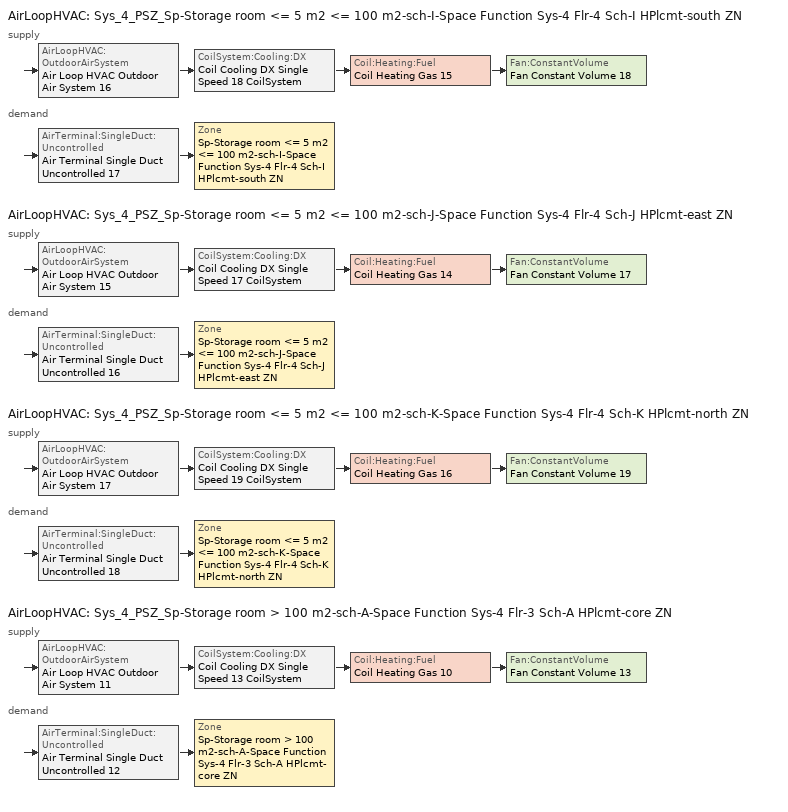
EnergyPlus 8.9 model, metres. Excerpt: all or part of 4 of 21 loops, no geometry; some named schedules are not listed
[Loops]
AirLoopHVAC 'Sys_4_PSZ_Sp-Storage room <= 5 m2 <= 100 m2-sch-I-Space Function Sys-4 Flr-4 Sch-I HPlcmt-south ZN'
 supply: AirLoopHVAC:OutdoorAirSystem 'Air Loop HVAC Outdoor Air System 16' > CoilSystem:Cooling:DX 'Coil Cooling DX Single Speed 18 CoilSystem' > Coil:Heating:Fuel 'Coil Heating Gas 15' > Fan:ConstantVolume 'Fan Constant Volume 18'
 demand: AirTerminal:SingleDuct:Uncontrolled 'Air Terminal Single Duct Uncontrolled 17' > Zone 'Sp-Storage room <= 5 m2 <= 100 m2-sch-I-Space Function Sys-4 Flr-4 Sch-I HPlcmt-south ZN'
AirLoopHVAC 'Sys_4_PSZ_Sp-Storage room <= 5 m2 <= 100 m2-sch-J-Space Function Sys-4 Flr-4 Sch-J HPlcmt-east ZN'
 supply: AirLoopHVAC:OutdoorAirSystem 'Air Loop HVAC Outdoor Air System 15' > CoilSystem:Cooling:DX 'Coil Cooling DX Single Speed 17 CoilSystem' > Coil:Heating:Fuel 'Coil Heating Gas 14' > Fan:ConstantVolume 'Fan Constant Volume 17'
 demand: AirTerminal:SingleDuct:Uncontrolled 'Air Terminal Single Duct Uncontrolled 16' > Zone 'Sp-Storage room <= 5 m2 <= 100 m2-sch-J-Space Function Sys-4 Flr-4 Sch-J HPlcmt-east ZN'
AirLoopHVAC 'Sys_4_PSZ_Sp-Storage room <= 5 m2 <= 100 m2-sch-K-Space Function Sys-4 Flr-4 Sch-K HPlcmt-north ZN'
 supply: AirLoopHVAC:OutdoorAirSystem 'Air Loop HVAC Outdoor Air System 17' > CoilSystem:Cooling:DX 'Coil Cooling DX Single Speed 19 CoilSystem' > Coil:Heating:Fuel 'Coil Heating Gas 16' > Fan:ConstantVolume 'Fan Constant Volume 19'
 demand: AirTerminal:SingleDuct:Uncontrolled 'Air Terminal Single Duct Uncontrolled 18' > Zone 'Sp-Storage room <= 5 m2 <= 100 m2-sch-K-Space Function Sys-4 Flr-4 Sch-K HPlcmt-north ZN'
AirLoopHVAC 'Sys_4_PSZ_Sp-Storage room > 100 m2-sch-A-Space Function Sys-4 Flr-3 Sch-A HPlcmt-core ZN'
 supply: AirLoopHVAC:OutdoorAirSystem 'Air Loop HVAC Outdoor Air System 11' > CoilSystem:Cooling:DX 'Coil Cooling DX Single Speed 13 CoilSystem' > Coil:Heating:Fuel 'Coil Heating Gas 10' > Fan:ConstantVolume 'Fan Constant Volume 13'
 demand: AirTerminal:SingleDuct:Uncontrolled 'Air Terminal Single Duct Uncontrolled 12' > Zone 'Sp-Storage room > 100 m2-sch-A-Space Function Sys-4 Flr-3 Sch-A HPlcmt-core ZN'
[ZoneControl:Thermostat] Control Object Type 1=ThermostatSetpoint:DualSetpoint
Name | Zone or ZoneList | Control Type Schedule | Control Name 1
Sp-Storage room <= 5 m2 <= 100 m2-sch-I-Space Function Sys-4 Flr-4 Sch-I HPlcmt-south ZN Thermostat | Sp-Storage room <= 5 m2 <= 100 m2-sch-I-Space Function Sys-4 Flr-4 Sch-I HPlcmt-south ZN | Sp-Storage room <= 5 m2 <= 100 m2-sch-I-Space Function Sys-4 Flr-4 Sch-I HPlcmt-south ZN Thermostat Schedule | Space Function Storage room <= 5 m2 <= 100 m2-sch-I Thermostat 2
Sp-Storage room <= 5 m2 <= 100 m2-sch-J-Space Function Sys-4 Flr-4 Sch-J HPlcmt-east ZN Thermostat | Sp-Storage room <= 5 m2 <= 100 m2-sch-J-Space Function Sys-4 Flr-4 Sch-J HPlcmt-east ZN | Sp-Storage room <= 5 m2 <= 100 m2-sch-J-Space Function Sys-4 Flr-4 Sch-J HPlcmt-east ZN Thermostat Schedule | Space Function Storage room <= 5 m2 <= 100 m2-sch-J Thermostat 2
Sp-Storage room <= 5 m2 <= 100 m2-sch-K-Space Function Sys-4 Flr-4 Sch-K HPlcmt-north ZN Thermostat | Sp-Storage room <= 5 m2 <= 100 m2-sch-K-Space Function Sys-4 Flr-4 Sch-K HPlcmt-north ZN | Sp-Storage room <= 5 m2 <= 100 m2-sch-K-Space Function Sys-4 Flr-4 Sch-K HPlcmt-north ZN Thermostat Schedule | Space Function Storage room <= 5 m2 <= 100 m2-sch-K Thermostat 2
Sp-Storage room > 100 m2-sch-A-Space Function Sys-4 Flr-3 Sch-A HPlcmt-core ZN Thermostat | Sp-Storage room > 100 m2-sch-A-Space Function Sys-4 Flr-3 Sch-A HPlcmt-core ZN | Sp-Storage room > 100 m2-sch-A-Space Function Sys-4 Flr-3 Sch-A HPlcmt-core ZN Thermostat Schedule | Space Function Storage room > 100 m2-sch-A Thermostat 2
[ThermostatSetpoint:DualSetpoint]
Name | Heating Setpoint Temperature Schedule | Cooling Setpoint Temperature Schedule
Space Function Storage room <= 5 m2 <= 100 m2-sch-I Thermostat 2 | NECB-I-Thermostat Setpoint-Heating | NECB-I-Thermostat Setpoint-Cooling
Space Function Storage room <= 5 m2 <= 100 m2-sch-J Thermostat 2 | NECB-J-Thermostat Setpoint-Heating | NECB-J-Thermostat Setpoint-Cooling
Space Function Storage room <= 5 m2 <= 100 m2-sch-K Thermostat 2 | NECB-K-Thermostat Setpoint-Heating | NECB-K-Thermostat Setpoint-Cooling
Space Function Storage room > 100 m2-sch-A Thermostat 2 | NECB-A-Thermostat Setpoint-Heating | NECB-A-Thermostat Setpoint-Cooling
[AirTerminal:SingleDuct:Uncontrolled] Availability Schedule=Always On Discrete; Maximum Air Flow Rate {m3/s}=AutoSize
Air Terminal Single Duct Uncontrolled 17; Air Terminal Single Duct Uncontrolled 16; Air Terminal Single Duct Uncontrolled 18; Air Terminal Single Duct Uncontrolled 12
[Zone equipment]
Sp-Storage room <= 5 m2 <= 100 m2-sch-I-Space Function Sys-4 Flr-4 Sch-I HPlcmt-south ZN: Air Terminal Single Duct Uncontrolled 17, Zone HVAC Baseboard Convective Water 17
Sp-Storage room <= 5 m2 <= 100 m2-sch-J-Space Function Sys-4 Flr-4 Sch-J HPlcmt-east ZN: Air Terminal Single Duct Uncontrolled 16, Zone HVAC Baseboard Convective Water 16
Sp-Storage room <= 5 m2 <= 100 m2-sch-K-Space Function Sys-4 Flr-4 Sch-K HPlcmt-north ZN: Air Terminal Single Duct Uncontrolled 18, Zone HVAC Baseboard Convective Water 18
Sp-Storage room > 100 m2-sch-A-Space Function Sys-4 Flr-3 Sch-A HPlcmt-core ZN: Air Terminal Single Duct Uncontrolled 12, Zone HVAC Baseboard Convective Water 12
[Sizing:Zone] Zone Cooling Design Supply Air Temperature Input Method=SupplyAirTemperature; Zone Cooling Design Supply Air Temperature {C}=13; Zone Cooling Design Supply Air Temperature Difference {deltaC}=11.11; Zone Heating Design Supply Air Temperature Input Method=SupplyAirTemperature; Zone Heating Design Supply Air Temperature {C}=43; Zone Heating Design Supply Air Temperature Difference {deltaC}=11.11; Zone Cooling Design Supply Air Humidity Ratio {kgWater/kgDryAir}=0.0085; Zone Heating Design Supply Air Humidity Ratio {kgWater/kgDryAir}=0.008; Zone Heating Sizing Factor=1.3; Zone Cooling Sizing Factor=1.1; Cooling Design Air Flow Method=DesignDay; Cooling Design Air Flow Rate {m3/s}=0; Cooling Minimum Air Flow per Zone Floor Area {m3/s-m2}=0.000762; Cooling Minimum Air Flow {m3/s}=0; Cooling Minimum Air Flow Fraction=0; Heating Design Air Flow Method=DesignDay; Heating Design Air Flow Rate {m3/s}=0; Heating Maximum Air Flow per Zone Floor Area {m3/s-m2}=0.002032; Heating Maximum Air Flow {m3/s}=0.141576; Heating Maximum Air Flow Fraction=0.3; Account for Dedicated Outdoor Air System=No
Name | Design Specification Outdoor Air Object | Design Specification Zone Air Distribution Object
Sp-Storage room <= 5 m2 <= 100 m2-sch-I-Space Function Sys-4 Flr-4 Sch-I HPlcmt-south ZN | Space Function Storage room <= 5 m2 <= 100 m2-sch-I Ventilation | Sp-Storage room <= 5 m2 <= 100 m2-sch-I-Space Function Sys-4 Flr-4 Sch-I HPlcmt-south ZN Design Spec Zone Air Dist
Sp-Storage room <= 5 m2 <= 100 m2-sch-J-Space Function Sys-4 Flr-4 Sch-J HPlcmt-east ZN | Space Function Storage room <= 5 m2 <= 100 m2-sch-J Ventilation | Sp-Storage room <= 5 m2 <= 100 m2-sch-J-Space Function Sys-4 Flr-4 Sch-J HPlcmt-east ZN Design Spec Zone Air Dist
Sp-Storage room <= 5 m2 <= 100 m2-sch-K-Space Function Sys-4 Flr-4 Sch-K HPlcmt-north ZN | Space Function Storage room <= 5 m2 <= 100 m2-sch-K Ventilation | Sp-Storage room <= 5 m2 <= 100 m2-sch-K-Space Function Sys-4 Flr-4 Sch-K HPlcmt-north ZN Design Spec Zone Air Dist
Sp-Storage room > 100 m2-sch-A-Space Function Sys-4 Flr-3 Sch-A HPlcmt-core ZN | Space Function Storage room > 100 m2-sch-A Ventilation | Sp-Storage room > 100 m2-sch-A-Space Function Sys-4 Flr-3 Sch-A HPlcmt-core ZN Design Spec Zone Air Dist
[DesignSpecification:ZoneAirDistribution] Zone Air Distribution Effectiveness in Cooling Mode=1; Zone Air Distribution Effectiveness in Heating Mode=1
Sp-Storage room <= 5 m2 <= 100 m2-sch-I-Space Function Sys-4 Flr-4 Sch-I HPlcmt-south ZN Design Spec Zone Air Dist; Sp-Storage room <= 5 m2 <= 100 m2-sch-J-Space Function Sys-4 Flr-4 Sch-J HPlcmt-east ZN Design Spec Zone Air Dist; Sp-Storage room <= 5 m2 <= 100 m2-sch-K-Space Function Sys-4 Flr-4 Sch-K HPlcmt-north ZN Design Spec Zone Air Dist; Sp-Storage room > 100 m2-sch-A-Space Function Sys-4 Flr-3 Sch-A HPlcmt-core ZN Design Spec Zone Air Dist
[Controller:MechanicalVentilation] Availability Schedule=Always On Discrete; Demand Controlled Ventilation=No; System Outdoor Air Method=ZoneSum
Name | Zone Name 1 | Design Specification Outdoor Air Object Name 1 | Design Specification Zone Air Distribution Object Name 1
Controller Mechanical Ventilation 16 | Sp-Storage room <= 5 m2 <= 100 m2-sch-I-Space Function Sys-4 Flr-4 Sch-I HPlcmt-south ZN | Space Function Storage room <= 5 m2 <= 100 m2-sch-I Ventilation | Sp-Storage room <= 5 m2 <= 100 m2-sch-I-Space Function Sys-4 Flr-4 Sch-I HPlcmt-south ZN Design Spec Zone Air Dist
Controller Mechanical Ventilation 15 | Sp-Storage room <= 5 m2 <= 100 m2-sch-J-Space Function Sys-4 Flr-4 Sch-J HPlcmt-east ZN | Space Function Storage room <= 5 m2 <= 100 m2-sch-J Ventilation | Sp-Storage room <= 5 m2 <= 100 m2-sch-J-Space Function Sys-4 Flr-4 Sch-J HPlcmt-east ZN Design Spec Zone Air Dist
Controller Mechanical Ventilation 17 | Sp-Storage room <= 5 m2 <= 100 m2-sch-K-Space Function Sys-4 Flr-4 Sch-K HPlcmt-north ZN | Space Function Storage room <= 5 m2 <= 100 m2-sch-K Ventilation | Sp-Storage room <= 5 m2 <= 100 m2-sch-K-Space Function Sys-4 Flr-4 Sch-K HPlcmt-north ZN Design Spec Zone Air Dist
Controller Mechanical Ventilation 11 | Sp-Storage room > 100 m2-sch-A-Space Function Sys-4 Flr-3 Sch-A HPlcmt-core ZN | Space Function Storage room > 100 m2-sch-A Ventilation | Sp-Storage room > 100 m2-sch-A-Space Function Sys-4 Flr-3 Sch-A HPlcmt-core ZN Design Spec Zone Air Dist
[DesignSpecification:OutdoorAir] Outdoor Air Method=Sum; Outdoor Air Flow per Person {m3/s-person}=0; Outdoor Air Flow per Zone Floor Area {m3/s-m2}=0.0003556; Outdoor Air Flow per Zone {m3/s}=0; Outdoor Air Flow Air Changes per Hour {1/hr}=0
Space Function Storage room <= 5 m2 <= 100 m2-sch-I Ventilation; Space Function Storage room <= 5 m2 <= 100 m2-sch-J Ventilation; Space Function Storage room <= 5 m2 <= 100 m2-sch-K Ventilation; Space Function Storage room > 100 m2-sch-A Ventilation
[Fan:ConstantVolume] Availability Schedule=Always On Discrete; Fan Total Efficiency=0.7; Pressure Rise {Pa}=250; Maximum Flow Rate {m3/s}=AutoSize; Motor Efficiency=0.9; Motor In Airstream Fraction=1
Fan Constant Volume 18; Fan Constant Volume 17; Fan Constant Volume 19; Fan Constant Volume 13
[Coil:Cooling:DX:SingleSpeed] Availability Schedule=Always On Discrete; Gross Rated Total Cooling Capacity {W}=Autosize; Gross Rated Sensible Heat Ratio=Autosize; Gross Rated Cooling COP {W/W}=3; Rated Air Flow Rate {m3/s}=Autosize; Rated Evaporator Fan Power Per Volume Flow Rate {W/(m3/s)}=773.3; Condenser Type=AirCooled; Evaporative Condenser Effectiveness=0; Evaporative Condenser Air Flow Rate {m3/s}=Autosize; Evaporative Condenser Pump Rated Power Consumption {W}=Autosize; Crankcase Heater Capacity {W}=0; Maximum Outdoor Dry-Bulb Temperature for Crankcase Heater Operation {C}=0; Basin Heater Capacity {W/K}=0; Basin Heater Setpoint Temperature {C}=10
Name | Total Cooling Capacity Function of Temperature Curve | Total Cooling Capacity Function of Flow Fraction Curve | Energy Input Ratio Function of Temperature Curve | Energy Input Ratio Function of Flow Fraction Curve | Part Load Fraction Correlation Curve
Coil Cooling DX Single Speed 18 | Curve Biquadratic 35 | Curve Quadratic 38 | Curve Biquadratic 36 | Curve Quadratic 39 | Curve Cubic 15
Coil Cooling DX Single Speed 17 | Curve Biquadratic 33 | Curve Quadratic 36 | Curve Biquadratic 34 | Curve Quadratic 37 | Curve Cubic 14
Coil Cooling DX Single Speed 19 | Curve Biquadratic 37 | Curve Quadratic 40 | Curve Biquadratic 38 | Curve Quadratic 41 | Curve Cubic 16
Coil Cooling DX Single Speed 13 | Curve Biquadratic 25 | Curve Quadratic 28 | Curve Biquadratic 26 | Curve Quadratic 29 | Curve Cubic 10
[AirLoopHVAC] Design Supply Air Flow Rate {m3/s}=AutoSize
Sys_4_PSZ_Sp-Storage room <= 5 m2 <= 100 m2-sch-I-Space Function Sys-4 Flr-4 Sch-I HPlcmt-south ZN; Sys_4_PSZ_Sp-Storage room <= 5 m2 <= 100 m2-sch-J-Space Function Sys-4 Flr-4 Sch-J HPlcmt-east ZN; Sys_4_PSZ_Sp-Storage room <= 5 m2 <= 100 m2-sch-K-Space Function Sys-4 Flr-4 Sch-K HPlcmt-north ZN; Sys_4_PSZ_Sp-Storage room > 100 m2-sch-A-Space Function Sys-4 Flr-3 Sch-A HPlcmt-core ZN
[Sizing:System] Type of Load to Size On=Sensible; Design Outdoor Air Flow Rate {m3/s}=Autosize; Central Heating Maximum System Air Flow Ratio=1; Preheat Design Temperature {C}=7; Preheat Design Humidity Ratio {kgWater/kgDryAir}=0.008; Precool Design Temperature {C}=13; Precool Design Humidity Ratio {kgWater/kgDryAir}=0.008; Central Cooling Design Supply Air Temperature {C}=13; Central Heating Design Supply Air Temperature {C}=43; Type of Zone Sum to Use=NonCoincident; 100% Outdoor Air in Cooling=No; 100% Outdoor Air in Heating=No; Central Cooling Design Supply Air Humidity Ratio {kgWater/kgDryAir}=0.0085; Central Heating Design Supply Air Humidity Ratio {kgWater/kgDryAir}=0.008; Cooling Supply Air Flow Rate Method=DesignDay; Cooling Supply Air Flow Rate {m3/s}=0; Cooling Supply Air Flow Rate Per Floor Area {m3/s-m2}=0.00996765; Cooling Fraction of Autosized Cooling Supply Air Flow Rate=1; Cooling Supply Air Flow Rate Per Unit Cooling Capacity {m3/s-W}=3.94755e-05; Heating Supply Air Flow Rate Method=DesignDay; Heating Supply Air Flow Rate {m3/s}=0; Heating Supply Air Flow Rate Per Floor Area {m3/s-m2}=0.00996765; Heating Fraction of Autosized Heating Supply Air Flow Rate=1; Heating Fraction of Autosized Cooling Supply Air Flow Rate=1; Heating Supply Air Flow Rate Per Unit Heating Capacity {m3/s-W}=3.15882e-05; System Outdoor Air Method=ZoneSum; Zone Maximum Outdoor Air Fraction=1; Cooling Design Capacity Method=CoolingDesignCapacity; Cooling Design Capacity {W}=Autosize; Cooling Design Capacity Per Floor Area {W/m2}=234.7; Fraction of Autosized Cooling Design Capacity=1; Heating Design Capacity Method=HeatingDesignCapacity; Heating Design Capacity {W}=Autosize; Heating Design Capacity Per Floor Area {W/m2}=157; Fraction of Autosized Heating Design Capacity=1; Central Cooling Capacity Control Method=OnOff
Sys_4_PSZ_Sp-Storage room <= 5 m2 <= 100 m2-sch-I-Space Function Sys-4 Flr-4 Sch-I HPlcmt-south ZN; Sys_4_PSZ_Sp-Storage room <= 5 m2 <= 100 m2-sch-J-Space Function Sys-4 Flr-4 Sch-J HPlcmt-east ZN; Sys_4_PSZ_Sp-Storage room <= 5 m2 <= 100 m2-sch-K-Space Function Sys-4 Flr-4 Sch-K HPlcmt-north ZN; Sys_4_PSZ_Sp-Storage room > 100 m2-sch-A-Space Function Sys-4 Flr-3 Sch-A HPlcmt-core ZN
[Controller:OutdoorAir] Minimum Outdoor Air Flow Rate {m3/s}=Autosize; Maximum Outdoor Air Flow Rate {m3/s}=Autosize; Economizer Control Type=NoEconomizer; Economizer Control Action Type=ModulateFlow; Economizer Maximum Limit Dry-Bulb Temperature {C}=28; Economizer Maximum Limit Enthalpy {J/kg}=64000; Economizer Minimum Limit Dry-Bulb Temperature {C}=-100; Lockout Type=NoLockout; Minimum Limit Type=FixedMinimum; High Humidity Control=No; Control High Indoor Humidity Based on Outdoor Humidity Ratio=Yes; Heat Recovery Bypass Control Type=BypassWhenWithinEconomizerLimits
Name | Mechanical Ventilation Controller
Controller Outdoor Air 16 | Controller Mechanical Ventilation 16
Controller Outdoor Air 15 | Controller Mechanical Ventilation 15
Controller Outdoor Air 17 | Controller Mechanical Ventilation 17
Controller Outdoor Air 11 | Controller Mechanical Ventilation 11
[SetpointManager:MixedAir] Control Variable=Temperature
Node 247 OS Default SPM; Node 246 OS Default SPM; Node 245 OS Default SPM; Node 234 OS Default SPM; Node 233 OS Default SPM; Node 232 OS Default SPM; Node 260 OS Default SPM; Node 259 OS Default SPM; Node 258 OS Default SPM; Node 182 OS Default SPM; Node 181 OS Default SPM; Node 180 OS Default SPM
[CoilSystem:Cooling:DX] Availability Schedule=Always On Discrete
Name | Cooling Coil
Coil Cooling DX Single Speed 18 CoilSystem | Coil Cooling DX Single Speed 18
Coil Cooling DX Single Speed 17 CoilSystem | Coil Cooling DX Single Speed 17
Coil Cooling DX Single Speed 19 CoilSystem | Coil Cooling DX Single Speed 19
Coil Cooling DX Single Speed 13 CoilSystem | Coil Cooling DX Single Speed 13
[Coil:Heating:Fuel] Availability Schedule=Always On Discrete; Fuel Type=NaturalGas; Burner Efficiency=0.8; Nominal Capacity {W}=AutoSize; Parasitic Electric Load {W}=0; Parasitic Fuel Load {W}=0
Coil Heating Gas 15; Coil Heating Gas 14; Coil Heating Gas 16; Coil Heating Gas 10
[SetpointManager:SingleZone:Reheat] Control Variable=Temperature; Minimum Supply Air Temperature {C}=13; Maximum Supply Air Temperature {C}=43
Name | Control Zone
Setpoint Manager Single Zone Reheat 15 | Sp-Storage room <= 5 m2 <= 100 m2-sch-I-Space Function Sys-4 Flr-4 Sch-I HPlcmt-south ZN
Setpoint Manager Single Zone Reheat 14 | Sp-Storage room <= 5 m2 <= 100 m2-sch-J-Space Function Sys-4 Flr-4 Sch-J HPlcmt-east ZN
Setpoint Manager Single Zone Reheat 16 | Sp-Storage room <= 5 m2 <= 100 m2-sch-K-Space Function Sys-4 Flr-4 Sch-K HPlcmt-north ZN
Setpoint Manager Single Zone Reheat 10 | Sp-Storage room > 100 m2-sch-A-Space Function Sys-4 Flr-3 Sch-A HPlcmt-core ZN
[Schedule:Compact]
Sp-Storage room <= 5 m2 <= 100 m2-sch-I-Space Function Sys-4 Flr-4 Sch-I HPlcmt-south ZN Thermostat Schedule; Sp-Storage room <= 5 m2 <= 100 m2-sch-J-Space Function Sys-4 Flr-4 Sch-J HPlcmt-east ZN Thermostat Schedule; Sp-Storage room <= 5 m2 <= 100 m2-sch-K-Space Function Sys-4 Flr-4 Sch-K HPlcmt-north ZN Thermostat Schedule; Sp-Storage room > 100 m2-sch-A-Space Function Sys-4 Flr-3 Sch-A HPlcmt-core ZN Thermostat Schedule: Through: 12/31, For: AllDays, Until: 24:00, 4
[Schedule:Week:Daily]
NECB-J-Thermostat Setpoint-Heating Week Rule - Jan1-Dec31: NECB-J-Thermostat Setpoint-Heating Sun|Hol Day, NECB-J-Thermostat Setpoint-Heating Default|Wkdy Day, NECB-J-Thermostat Setpoint-Heating Default|Wkdy Day, NECB-J-Thermostat Setpoint-Heating Default|Wkdy Day, NECB-J-Thermostat Setpoint-Heating Default|Wkdy Day, NECB-J-Thermostat Setpoint-Heating Default|Wkdy Day, NECB-J-Thermostat Setpoint-Heating Sat Day, NECB-J-Thermostat Setpoint-Heating Default, NECB-J-Thermostat Setpoint-Heating Default, NECB-J-Thermostat Setpoint-Heating Default, NECB-J-Thermostat Setpoint-Heating Default, NECB-J-Thermostat Setpoint-Heating Default
NECB-J-Thermostat Setpoint-Cooling Week Rule - Jan1-Dec31: NECB-J-Thermostat Setpoint-Cooling Sun|Hol Day, NECB-J-Thermostat Setpoint-Cooling Default|Wkdy Day, NECB-J-Thermostat Setpoint-Cooling Default|Wkdy Day, NECB-J-Thermostat Setpoint-Cooling Default|Wkdy Day, NECB-J-Thermostat Setpoint-Cooling Default|Wkdy Day, NECB-J-Thermostat Setpoint-Cooling Default|Wkdy Day, NECB-J-Thermostat Setpoint-Cooling Sat Day, NECB-J-Thermostat Setpoint-Cooling Default, NECB-J-Thermostat Setpoint-Cooling Default, NECB-J-Thermostat Setpoint-Cooling Default, NECB-J-Thermostat Setpoint-Cooling Default, NECB-J-Thermostat Setpoint-Cooling Default
NECB-I-Thermostat Setpoint-Heating Week Rule - Jan1-Dec31: NECB-I-Thermostat Setpoint-Heating Sun|Hol Day, NECB-I-Thermostat Setpoint-Heating Default|Wkdy Day, NECB-I-Thermostat Setpoint-Heating Default|Wkdy Day, NECB-I-Thermostat Setpoint-Heating Default|Wkdy Day, NECB-I-Thermostat Setpoint-Heating Default|Wkdy Day, NECB-I-Thermostat Setpoint-Heating Default|Wkdy Day, NECB-I-Thermostat Setpoint-Heating Sat Day, NECB-I-Thermostat Setpoint-Heating Default, NECB-I-Thermostat Setpoint-Heating Default, NECB-I-Thermostat Setpoint-Heating Default, NECB-I-Thermostat Setpoint-Heating Default, NECB-I-Thermostat Setpoint-Heating Default
NECB-I-Thermostat Setpoint-Cooling Week Rule - Jan1-Dec31: NECB-I-Thermostat Setpoint-Cooling Sun|Hol Day, NECB-I-Thermostat Setpoint-Cooling Default|Wkdy Day, NECB-I-Thermostat Setpoint-Cooling Default|Wkdy Day, NECB-I-Thermostat Setpoint-Cooling Default|Wkdy Day, NECB-I-Thermostat Setpoint-Cooling Default|Wkdy Day, NECB-I-Thermostat Setpoint-Cooling Default|Wkdy Day, NECB-I-Thermostat Setpoint-Cooling Sat Day, NECB-I-Thermostat Setpoint-Cooling Default, NECB-I-Thermostat Setpoint-Cooling Default, NECB-I-Thermostat Setpoint-Cooling Default, NECB-I-Thermostat Setpoint-Cooling Default, NECB-I-Thermostat Setpoint-Cooling Default
NECB-K-Thermostat Setpoint-Heating Week Rule - Jan1-Dec31: NECB-K-Thermostat Setpoint-Heating Sun|Hol Day, NECB-K-Thermostat Setpoint-Heating Default|Wkdy Day, NECB-K-Thermostat Setpoint-Heating Default|Wkdy Day, NECB-K-Thermostat Setpoint-Heating Default|Wkdy Day, NECB-K-Thermostat Setpoint-Heating Default|Wkdy Day, NECB-K-Thermostat Setpoint-Heating Default|Wkdy Day, NECB-K-Thermostat Setpoint-Heating Sat Day, NECB-K-Thermostat Setpoint-Heating Default, NECB-K-Thermostat Setpoint-Heating Default, NECB-K-Thermostat Setpoint-Heating Default, NECB-K-Thermostat Setpoint-Heating Default, NECB-K-Thermostat Setpoint-Heating Default
NECB-K-Thermostat Setpoint-Cooling Week Rule - Jan1-Dec31: NECB-K-Thermostat Setpoint-Cooling Sun|Hol Day, NECB-K-Thermostat Setpoint-Cooling Default|Wkdy Day, NECB-K-Thermostat Setpoint-Cooling Default|Wkdy Day, NECB-K-Thermostat Setpoint-Cooling Default|Wkdy Day, NECB-K-Thermostat Setpoint-Cooling Default|Wkdy Day, NECB-K-Thermostat Setpoint-Cooling Default|Wkdy Day, NECB-K-Thermostat Setpoint-Cooling Sat Day, NECB-K-Thermostat Setpoint-Cooling Default, NECB-K-Thermostat Setpoint-Cooling Default, NECB-K-Thermostat Setpoint-Cooling Default, NECB-K-Thermostat Setpoint-Cooling Default, NECB-K-Thermostat Setpoint-Cooling Default
[Schedule:Year]
NECB-J-Thermostat Setpoint-Heating: NECB-J-Thermostat Setpoint-Heating Week Rule - Jan1-Dec31, 1, 1, 12, 31
NECB-J-Thermostat Setpoint-Cooling: NECB-J-Thermostat Setpoint-Cooling Week Rule - Jan1-Dec31, 1, 1, 12, 31
NECB-I-Thermostat Setpoint-Heating: NECB-I-Thermostat Setpoint-Heating Week Rule - Jan1-Dec31, 1, 1, 12, 31
NECB-I-Thermostat Setpoint-Cooling: NECB-I-Thermostat Setpoint-Cooling Week Rule - Jan1-Dec31, 1, 1, 12, 31
NECB-K-Thermostat Setpoint-Heating: NECB-K-Thermostat Setpoint-Heating Week Rule - Jan1-Dec31, 1, 1, 12, 31
NECB-K-Thermostat Setpoint-Cooling: NECB-K-Thermostat Setpoint-Cooling Week Rule - Jan1-Dec31, 1, 1, 12, 31
NECB-A-Thermostat Setpoint-Heating: NECB-A-Thermostat Setpoint-Heating Week Rule - Jan1-Dec31, 1, 1, 12, 31
NECB-A-Thermostat Setpoint-Cooling: NECB-A-Thermostat Setpoint-Cooling Week Rule - Jan1-Dec31, 1, 1, 12, 31
[Schedule:Constant]
Always On Discrete: Hourly Value=1
[Curve:Biquadratic] Minimum Value of x {BasedOnField A2}=13; Maximum Value of x {BasedOnField A2}=24; Minimum Value of y {BasedOnField A3}=24; Maximum Value of y {BasedOnField A3}=46
Name | Coefficient1 Constant | Coefficient2 x | Coefficient3 x**2 | Coefficient4 y | Coefficient5 y**2 | Coefficient6 x*y
Curve Biquadratic 35; Curve Biquadratic 33; Curve Biquadratic 37; Curve Biquadratic 25 | 0.867905 | 0.0142459 | 0.000554364 | -0.00755748 | 3.3048e-05 | -0.000191808
Curve Biquadratic 36; Curve Biquadratic 34; Curve Biquadratic 38; Curve Biquadratic 26 | 0.116936 | 0.0284933 | -0.000411156 | 0.0214108 | 0.000161028 | -0.000679104
[Curve:Quadratic] Coefficient1 Constant=1; Coefficient2 x=0; Coefficient3 x**2=0; Minimum Value of x {BasedOnField A2}=0; Maximum Value of x {BasedOnField A2}=1
Curve Quadratic 38; Curve Quadratic 39; Curve Quadratic 36; Curve Quadratic 37; Curve Quadratic 40; Curve Quadratic 41; Curve Quadratic 28; Curve Quadratic 29
[Curve:Cubic] Coefficient1 Constant=0.0277; Coefficient2 x=4.9151; Coefficient3 x**2=-8.184; Coefficient4 x**3=4.2702; Minimum Value of x {BasedOnField A2}=0.7; Maximum Value of x {BasedOnField A2}=1
Curve Cubic 15; Curve Cubic 14; Curve Cubic 16; Curve Cubic 10
